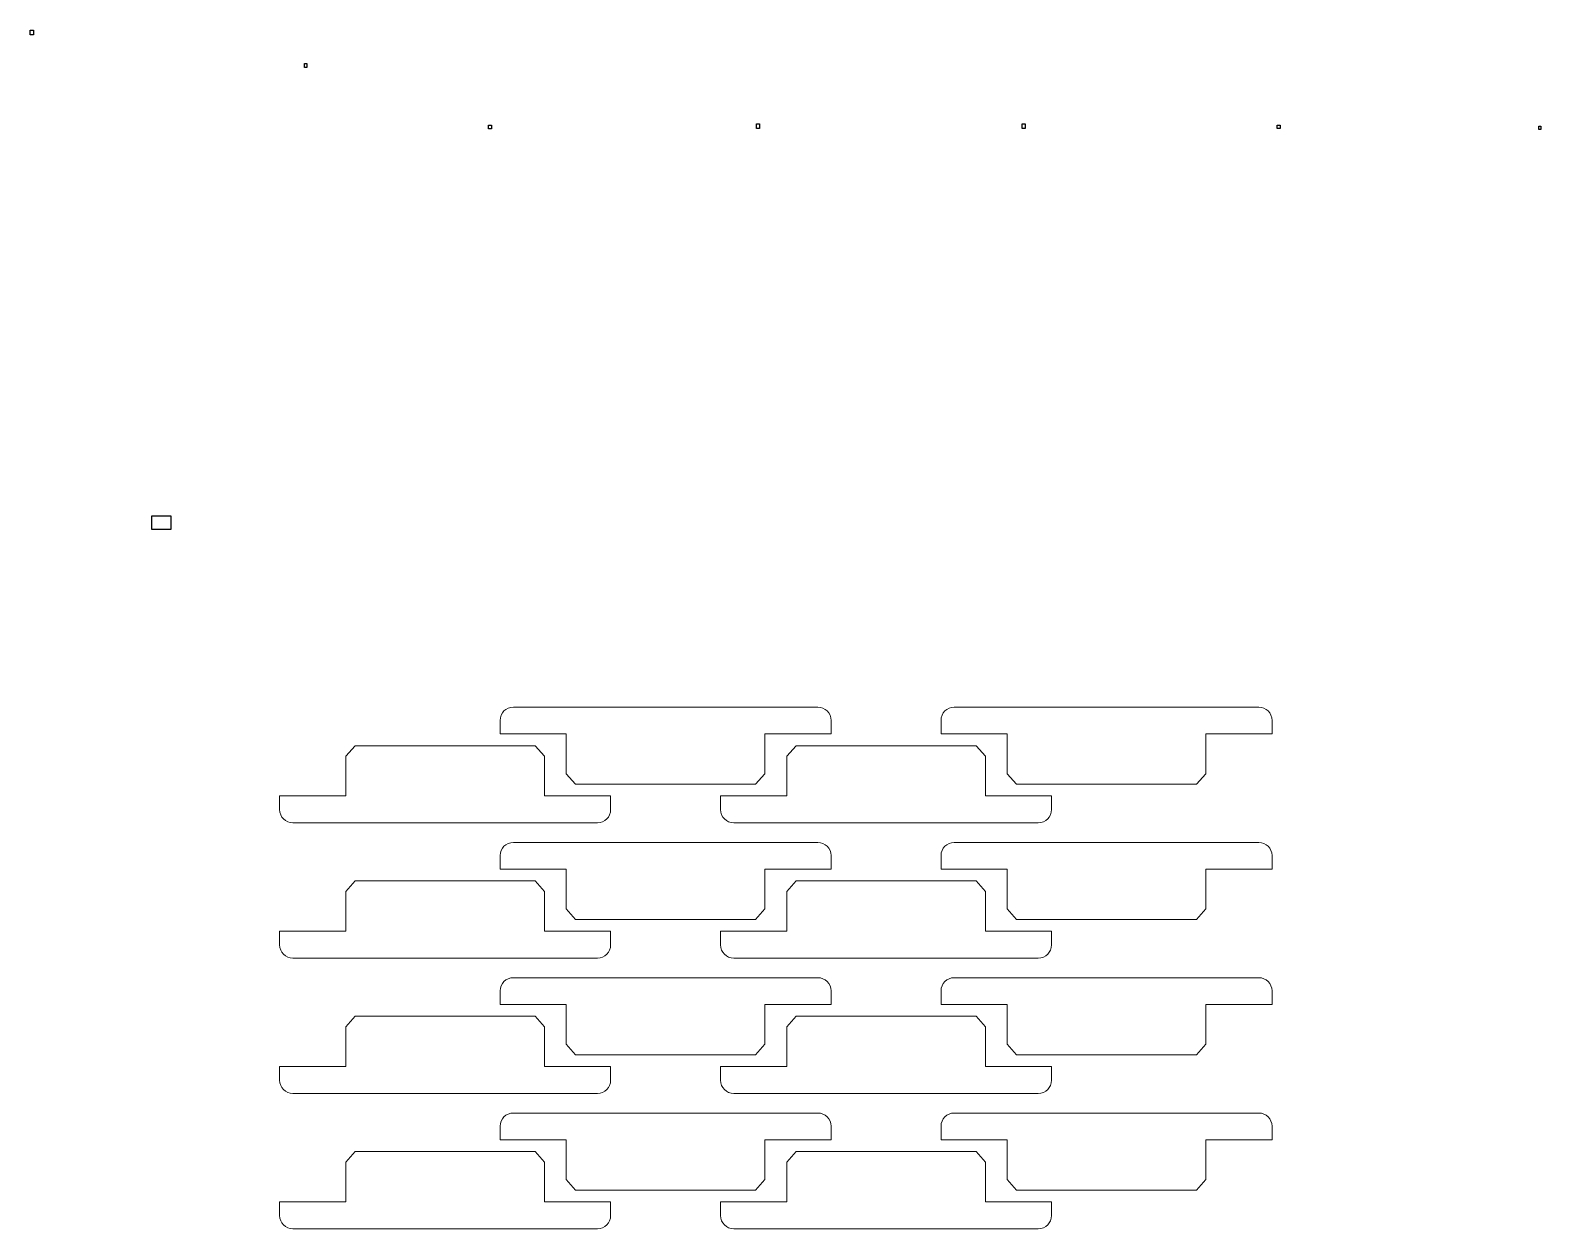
# Model space of a CAD drawing. Header units: millimetres. Extents: x -497 to 476, y -462 to 475.
# Drawn here: x 341.6 to 455.7, y 217 to 307.5 of the extents above; entities that cross this region are included whole.
import ezdxf

# ---------------------------------------------------------------- set-up
doc = ezdxf.new("R2010")
doc.units = ezdxf.units.MM
doc.header["$MEASUREMENT"] = 0
doc.header["$XCLIPFRAME"] = 0
doc.layers.add('layer 1', color=7, linetype='Continuous')
picture_1 = doc.add_image_def('image36.jpg', size_in_pixel=(7479, 5317))
picture_2 = doc.add_image_def('image37.jpg', size_in_pixel=(1323, 1851))
picture_3 = doc.add_image_def('image38.jpg', size_in_pixel=(857, 1666))
picture_4 = doc.add_image_def('image39.jpg', size_in_pixel=(1172, 1334))
picture_5 = doc.add_image_def('image40.jpg', size_in_pixel=(1158, 1792))
picture_6 = doc.add_image_def('image41.jpg', size_in_pixel=(1158, 1792))
picture_7 = doc.add_image_def('image42.jpg', size_in_pixel=(1122, 1332))
picture_8 = doc.add_image_def('image43.jpg', size_in_pixel=(761, 1307))

msp = doc.modelspace()

# ---------------------------------------------------------------- linework, layer by layer
at = {"layer": 'layer 1', "lineweight": 9}
for points in [[(378.1115, 256.4084), (377.5593, 256.4084), (377.1115, 255.9607), (377.1115, 255.4084)], [(401.1115, 256.4084), (401.1115, 256.4084), (378.1115, 256.4084), (378.1115, 256.4084)], [(402.1115, 255.4084), (402.1115, 255.9607), (401.6638, 256.4084), (401.1115, 256.4084)], [(411.4174, 256.4084), (410.8652, 256.4084), (410.4174, 255.9607), (410.4174, 255.4084)], [(434.4174, 256.4084), (434.4174, 256.4084), (411.4174, 256.4084), (411.4174, 256.4084)], [(435.4174, 255.4084), (435.4174, 255.9607), (434.9697, 256.4084), (434.4174, 256.4084)], [(360.4586, 248.6651), (360.4586, 248.1128), (360.9062, 247.6651), (361.4585, 247.6651)], [(361.4585, 247.6651), (361.4585, 247.6651), (384.4586, 247.6651), (384.4586, 247.6651)], [(384.4586, 247.6651), (385.0108, 247.6651), (385.4585, 248.1128), (385.4585, 248.6651)], [(393.7645, 248.6651), (393.7645, 248.1128), (394.2122, 247.6651), (394.7644, 247.6651)], [(394.7644, 247.6651), (394.7644, 247.6651), (417.7645, 247.6651), (417.7645, 247.6651)], [(417.7645, 247.6651), (418.3167, 247.6651), (418.7644, 248.1128), (418.7644, 248.6651)], [(378.1115, 246.1878), (377.5593, 246.1878), (377.1115, 245.7401), (377.1115, 245.1879)], [(401.1115, 246.1878), (401.1115, 246.1878), (378.1115, 246.1878), (378.1115, 246.1878)], [(402.1115, 245.1879), (402.1115, 245.7401), (401.6638, 246.1878), (401.1115, 246.1878)], [(411.4174, 246.1878), (410.8652, 246.1878), (410.4174, 245.7401), (410.4174, 245.1879)], [(434.4174, 246.1878), (434.4174, 246.1878), (411.4174, 246.1878), (411.4174, 246.1878)], [(435.4174, 245.1879), (435.4174, 245.7401), (434.9697, 246.1878), (434.4174, 246.1878)], [(360.4586, 238.4445), (360.4586, 237.8923), (360.9062, 237.4446), (361.4585, 237.4446)], [(361.4585, 237.4446), (361.4585, 237.4446), (384.4586, 237.4446), (384.4586, 237.4446)], [(384.4586, 237.4446), (385.0108, 237.4446), (385.4585, 237.8923), (385.4585, 238.4445)], [(393.7645, 238.4445), (393.7645, 237.8923), (394.2122, 237.4446), (394.7644, 237.4446)], [(394.7644, 237.4446), (394.7644, 237.4446), (417.7645, 237.4446), (417.7645, 237.4446)], [(417.7645, 237.4446), (418.3167, 237.4446), (418.7644, 237.8923), (418.7644, 238.4445)], [(378.1115, 235.9673), (377.5593, 235.9673), (377.1115, 235.5195), (377.1115, 234.9673)], [(401.1115, 235.9673), (401.1115, 235.9673), (378.1115, 235.9673), (378.1115, 235.9673)], [(402.1115, 234.9673), (402.1115, 235.5195), (401.6638, 235.9673), (401.1115, 235.9673)], [(411.4174, 235.9673), (410.8652, 235.9673), (410.4174, 235.5195), (410.4174, 234.9673)], [(434.4174, 235.9673), (434.4174, 235.9673), (411.4174, 235.9673), (411.4174, 235.9673)], [(435.4174, 234.9673), (435.4174, 235.5195), (434.9697, 235.9673), (434.4174, 235.9673)], [(360.4586, 228.224), (360.4586, 227.6717), (360.9063, 227.224), (361.4585, 227.224)], [(384.4586, 227.224), (385.0108, 227.224), (385.4585, 227.6717), (385.4585, 228.224)], [(393.7645, 228.224), (393.7645, 227.6717), (394.2122, 227.224), (394.7645, 227.224)], [(417.7645, 227.224), (418.3167, 227.224), (418.7645, 227.6717), (418.7645, 228.224)], [(361.4585, 227.224), (361.4585, 227.224), (384.4586, 227.224), (384.4586, 227.224)], [(394.7645, 227.224), (394.7645, 227.224), (417.7645, 227.224), (417.7645, 227.224)], [(378.1115, 225.7467), (377.5593, 225.7467), (377.1115, 225.299), (377.1115, 224.7467)], [(401.1115, 225.7467), (401.1115, 225.7467), (378.1115, 225.7467), (378.1115, 225.7467)], [(402.1115, 224.7467), (402.1115, 225.299), (401.6638, 225.7467), (401.1115, 225.7467)], [(411.4174, 225.7467), (410.8652, 225.7467), (410.4174, 225.299), (410.4174, 224.7467)], [(434.4174, 225.7467), (434.4174, 225.7467), (411.4174, 225.7467), (411.4174, 225.7467)], [(435.4174, 224.7467), (435.4174, 225.299), (434.9697, 225.7467), (434.4174, 225.7467)], [(360.4586, 218.0034), (360.4586, 217.4511), (360.9063, 217.0034), (361.4585, 217.0034)], [(384.4586, 217.0034), (385.0108, 217.0034), (385.4585, 217.4511), (385.4585, 218.0034)], [(393.7645, 218.0034), (393.7645, 217.4511), (394.2122, 217.0034), (394.7645, 217.0034)], [(417.7645, 217.0034), (418.3167, 217.0034), (418.7645, 217.4511), (418.7645, 218.0034)], [(361.4585, 217.0034), (361.4585, 217.0034), (384.4586, 217.0034), (384.4586, 217.0034)], [(394.7645, 217.0034), (394.7645, 217.0034), (417.7645, 217.0034), (417.7645, 217.0034)]]:
    msp.add_open_spline(points, degree=3, dxfattribs=at)
for points, knots in [([(377.1115, 255.4084), (377.1115, 255.4084), (377.1115, 254.3796), (377.1115, 254.3796), (377.1115, 254.3796), (377.1115, 254.3796), (382.1115, 254.3796), (382.1115, 254.3796)], [0, 0, 0, 0, 0.33333333, 0.33333333, 0.33333333, 0.33333333, 1, 1, 1, 1]), ([(382.1115, 254.3796), (382.1115, 254.3796), (382.1115, 251.3795), (382.1115, 251.3795), (382.1115, 251.3795), (382.1115, 251.3795), (382.8115, 250.5795), (382.8115, 250.5795), (382.8115, 250.5795), (382.8115, 250.5795), (396.4115, 250.5795), (396.4115, 250.5795), (396.4115, 250.5795), (396.4115, 250.5795), (397.1115, 251.3795), (397.1115, 251.3795), (397.1115, 251.3795), (397.1115, 251.3795), (397.1115, 254.3796), (397.1115, 254.3796), (397.1115, 254.3796), (397.1115, 254.3796), (402.1115, 254.3796), (402.1115, 254.3796), (402.1115, 254.3796), (402.1115, 254.3796), (402.1115, 255.4084), (402.1115, 255.4084)], [0, 0, 0, 0, 0.125, 0.125, 0.125, 0.125, 0.25, 0.25, 0.25, 0.25, 0.375, 0.375, 0.375, 0.375, 0.5, 0.5, 0.5, 0.5, 0.625, 0.625, 0.625, 0.625, 0.75, 0.75, 0.75, 0.75, 1, 1, 1, 1]), ([(410.4174, 255.4084), (410.4174, 255.4084), (410.4174, 254.3796), (410.4174, 254.3796), (410.4174, 254.3796), (410.4174, 254.3796), (415.4174, 254.3796), (415.4174, 254.3796)], [0, 0, 0, 0, 0.33333333, 0.33333333, 0.33333333, 0.33333333, 1, 1, 1, 1]), ([(415.4174, 254.3796), (415.4174, 254.3796), (415.4174, 251.3795), (415.4174, 251.3795), (415.4174, 251.3795), (415.4174, 251.3795), (416.1174, 250.5795), (416.1174, 250.5795), (416.1174, 250.5795), (416.1174, 250.5795), (429.7174, 250.5795), (429.7174, 250.5795), (429.7174, 250.5795), (429.7174, 250.5795), (430.4174, 251.3795), (430.4174, 251.3795), (430.4174, 251.3795), (430.4174, 251.3795), (430.4174, 254.3796), (430.4174, 254.3796), (430.4174, 254.3796), (430.4174, 254.3796), (435.4174, 254.3796), (435.4174, 254.3796), (435.4174, 254.3796), (435.4174, 254.3796), (435.4174, 255.4084), (435.4174, 255.4084)], [0, 0, 0, 0, 0.125, 0.125, 0.125, 0.125, 0.25, 0.25, 0.25, 0.25, 0.375, 0.375, 0.375, 0.375, 0.5, 0.5, 0.5, 0.5, 0.625, 0.625, 0.625, 0.625, 0.75, 0.75, 0.75, 0.75, 1, 1, 1, 1]), ([(380.4585, 249.6939), (380.4585, 249.6939), (380.4585, 252.694), (380.4585, 252.694), (380.4585, 252.694), (380.4585, 252.694), (379.7585, 253.494), (379.7585, 253.494), (379.7585, 253.494), (379.7585, 253.494), (366.1585, 253.494), (366.1585, 253.494), (366.1585, 253.494), (366.1585, 253.494), (365.4586, 252.694), (365.4586, 252.694), (365.4586, 252.694), (365.4586, 252.694), (365.4586, 249.6939), (365.4586, 249.6939), (365.4586, 249.6939), (365.4586, 249.6939), (360.4586, 249.6939), (360.4586, 249.6939), (360.4586, 249.6939), (360.4586, 249.6939), (360.4586, 248.6651), (360.4586, 248.6651)], [0, 0, 0, 0, 0.125, 0.125, 0.125, 0.125, 0.25, 0.25, 0.25, 0.25, 0.375, 0.375, 0.375, 0.375, 0.5, 0.5, 0.5, 0.5, 0.625, 0.625, 0.625, 0.625, 0.75, 0.75, 0.75, 0.75, 1, 1, 1, 1]), ([(413.7644, 249.6939), (413.7644, 249.6939), (413.7644, 252.694), (413.7644, 252.694), (413.7644, 252.694), (413.7644, 252.694), (413.0645, 253.494), (413.0645, 253.494), (413.0645, 253.494), (413.0645, 253.494), (399.4645, 253.494), (399.4645, 253.494), (399.4645, 253.494), (399.4645, 253.494), (398.7645, 252.694), (398.7645, 252.694), (398.7645, 252.694), (398.7645, 252.694), (398.7645, 249.6939), (398.7645, 249.6939), (398.7645, 249.6939), (398.7645, 249.6939), (393.7645, 249.6939), (393.7645, 249.6939), (393.7645, 249.6939), (393.7645, 249.6939), (393.7645, 248.6651), (393.7645, 248.6651)], [0, 0, 0, 0, 0.125, 0.125, 0.125, 0.125, 0.25, 0.25, 0.25, 0.25, 0.375, 0.375, 0.375, 0.375, 0.5, 0.5, 0.5, 0.5, 0.625, 0.625, 0.625, 0.625, 0.75, 0.75, 0.75, 0.75, 1, 1, 1, 1]), ([(385.4585, 248.6651), (385.4585, 248.6651), (385.4585, 249.6939), (385.4585, 249.6939), (385.4585, 249.6939), (385.4585, 249.6939), (380.4585, 249.6939), (380.4585, 249.6939)], [0, 0, 0, 0, 0.33333333, 0.33333333, 0.33333333, 0.33333333, 1, 1, 1, 1]), ([(418.7644, 248.6651), (418.7644, 248.6651), (418.7644, 249.6939), (418.7644, 249.6939), (418.7644, 249.6939), (418.7644, 249.6939), (413.7644, 249.6939), (413.7644, 249.6939)], [0, 0, 0, 0, 0.33333333, 0.33333333, 0.33333333, 0.33333333, 1, 1, 1, 1]), ([(377.1115, 245.1879), (377.1115, 245.1879), (377.1115, 244.159), (377.1115, 244.159), (377.1115, 244.159), (377.1115, 244.159), (382.1115, 244.159), (382.1115, 244.159)], [0, 0, 0, 0, 0.33333333, 0.33333333, 0.33333333, 0.33333333, 1, 1, 1, 1]), ([(382.1115, 244.159), (382.1115, 244.159), (382.1115, 241.159), (382.1115, 241.159), (382.1115, 241.159), (382.1115, 241.159), (382.8115, 240.359), (382.8115, 240.359), (382.8115, 240.359), (382.8115, 240.359), (396.4115, 240.359), (396.4115, 240.359), (396.4115, 240.359), (396.4115, 240.359), (397.1115, 241.159), (397.1115, 241.159), (397.1115, 241.159), (397.1115, 241.159), (397.1115, 244.159), (397.1115, 244.159), (397.1115, 244.159), (397.1115, 244.159), (402.1115, 244.159), (402.1115, 244.159), (402.1115, 244.159), (402.1115, 244.159), (402.1115, 245.1879), (402.1115, 245.1879)], [0, 0, 0, 0, 0.125, 0.125, 0.125, 0.125, 0.25, 0.25, 0.25, 0.25, 0.375, 0.375, 0.375, 0.375, 0.5, 0.5, 0.5, 0.5, 0.625, 0.625, 0.625, 0.625, 0.75, 0.75, 0.75, 0.75, 1, 1, 1, 1]), ([(410.4174, 245.1879), (410.4174, 245.1879), (410.4174, 244.159), (410.4174, 244.159), (410.4174, 244.159), (410.4174, 244.159), (415.4174, 244.159), (415.4174, 244.159)], [0, 0, 0, 0, 0.33333333, 0.33333333, 0.33333333, 0.33333333, 1, 1, 1, 1]), ([(415.4174, 244.159), (415.4174, 244.159), (415.4174, 241.159), (415.4174, 241.159), (415.4174, 241.159), (415.4174, 241.159), (416.1174, 240.359), (416.1174, 240.359), (416.1174, 240.359), (416.1174, 240.359), (429.7174, 240.359), (429.7174, 240.359), (429.7174, 240.359), (429.7174, 240.359), (430.4174, 241.159), (430.4174, 241.159), (430.4174, 241.159), (430.4174, 241.159), (430.4174, 244.159), (430.4174, 244.159), (430.4174, 244.159), (430.4174, 244.159), (435.4174, 244.159), (435.4174, 244.159), (435.4174, 244.159), (435.4174, 244.159), (435.4174, 245.1879), (435.4174, 245.1879)], [0, 0, 0, 0, 0.125, 0.125, 0.125, 0.125, 0.25, 0.25, 0.25, 0.25, 0.375, 0.375, 0.375, 0.375, 0.5, 0.5, 0.5, 0.5, 0.625, 0.625, 0.625, 0.625, 0.75, 0.75, 0.75, 0.75, 1, 1, 1, 1]), ([(380.4585, 239.4734), (380.4585, 239.4734), (380.4585, 242.4734), (380.4585, 242.4734), (380.4585, 242.4734), (380.4585, 242.4734), (379.7585, 243.2734), (379.7585, 243.2734), (379.7585, 243.2734), (379.7585, 243.2734), (366.1585, 243.2734), (366.1585, 243.2734), (366.1585, 243.2734), (366.1585, 243.2734), (365.4586, 242.4734), (365.4586, 242.4734), (365.4586, 242.4734), (365.4586, 242.4734), (365.4586, 239.4734), (365.4586, 239.4734), (365.4586, 239.4734), (365.4586, 239.4734), (360.4586, 239.4734), (360.4586, 239.4734), (360.4586, 239.4734), (360.4586, 239.4734), (360.4586, 238.4445), (360.4586, 238.4445)], [0, 0, 0, 0, 0.125, 0.125, 0.125, 0.125, 0.25, 0.25, 0.25, 0.25, 0.375, 0.375, 0.375, 0.375, 0.5, 0.5, 0.5, 0.5, 0.625, 0.625, 0.625, 0.625, 0.75, 0.75, 0.75, 0.75, 1, 1, 1, 1]), ([(413.7644, 239.4734), (413.7644, 239.4734), (413.7644, 242.4734), (413.7644, 242.4734), (413.7644, 242.4734), (413.7644, 242.4734), (413.0645, 243.2734), (413.0645, 243.2734), (413.0645, 243.2734), (413.0645, 243.2734), (399.4645, 243.2734), (399.4645, 243.2734), (399.4645, 243.2734), (399.4645, 243.2734), (398.7645, 242.4734), (398.7645, 242.4734), (398.7645, 242.4734), (398.7645, 242.4734), (398.7645, 239.4734), (398.7645, 239.4734), (398.7645, 239.4734), (398.7645, 239.4734), (393.7645, 239.4734), (393.7645, 239.4734), (393.7645, 239.4734), (393.7645, 239.4734), (393.7645, 238.4445), (393.7645, 238.4445)], [0, 0, 0, 0, 0.125, 0.125, 0.125, 0.125, 0.25, 0.25, 0.25, 0.25, 0.375, 0.375, 0.375, 0.375, 0.5, 0.5, 0.5, 0.5, 0.625, 0.625, 0.625, 0.625, 0.75, 0.75, 0.75, 0.75, 1, 1, 1, 1]), ([(385.4585, 238.4445), (385.4585, 238.4445), (385.4585, 239.4734), (385.4585, 239.4734), (385.4585, 239.4734), (385.4585, 239.4734), (380.4585, 239.4734), (380.4585, 239.4734)], [0, 0, 0, 0, 0.33333333, 0.33333333, 0.33333333, 0.33333333, 1, 1, 1, 1]), ([(418.7644, 238.4445), (418.7644, 238.4445), (418.7644, 239.4734), (418.7644, 239.4734), (418.7644, 239.4734), (418.7644, 239.4734), (413.7644, 239.4734), (413.7644, 239.4734)], [0, 0, 0, 0, 0.33333333, 0.33333333, 0.33333333, 0.33333333, 1, 1, 1, 1]), ([(377.1115, 234.9673), (377.1115, 234.9673), (377.1115, 233.9384), (377.1115, 233.9384), (377.1115, 233.9384), (377.1115, 233.9384), (382.1115, 233.9384), (382.1115, 233.9384)], [0, 0, 0, 0, 0.33333333, 0.33333333, 0.33333333, 0.33333333, 1, 1, 1, 1]), ([(382.1115, 233.9384), (382.1115, 233.9384), (382.1115, 230.9384), (382.1115, 230.9384), (382.1115, 230.9384), (382.1115, 230.9384), (382.8115, 230.1384), (382.8115, 230.1384), (382.8115, 230.1384), (382.8115, 230.1384), (396.4115, 230.1384), (396.4115, 230.1384), (396.4115, 230.1384), (396.4115, 230.1384), (397.1115, 230.9384), (397.1115, 230.9384), (397.1115, 230.9384), (397.1115, 230.9384), (397.1115, 233.9384), (397.1115, 233.9384), (397.1115, 233.9384), (397.1115, 233.9384), (402.1115, 233.9384), (402.1115, 233.9384), (402.1115, 233.9384), (402.1115, 233.9384), (402.1115, 234.9673), (402.1115, 234.9673)], [0, 0, 0, 0, 0.125, 0.125, 0.125, 0.125, 0.25, 0.25, 0.25, 0.25, 0.375, 0.375, 0.375, 0.375, 0.5, 0.5, 0.5, 0.5, 0.625, 0.625, 0.625, 0.625, 0.75, 0.75, 0.75, 0.75, 1, 1, 1, 1]), ([(410.4174, 234.9673), (410.4174, 234.9673), (410.4174, 233.9384), (410.4174, 233.9384), (410.4174, 233.9384), (410.4174, 233.9384), (415.4175, 233.9384), (415.4175, 233.9384)], [0, 0, 0, 0, 0.33333333, 0.33333333, 0.33333333, 0.33333333, 1, 1, 1, 1]), ([(415.4175, 233.9384), (415.4175, 233.9384), (415.4175, 230.9384), (415.4175, 230.9384), (415.4175, 230.9384), (415.4175, 230.9384), (416.1174, 230.1384), (416.1174, 230.1384), (416.1174, 230.1384), (416.1174, 230.1384), (429.7174, 230.1384), (429.7174, 230.1384), (429.7174, 230.1384), (429.7174, 230.1384), (430.4174, 230.9384), (430.4174, 230.9384), (430.4174, 230.9384), (430.4174, 230.9384), (430.4174, 233.9384), (430.4174, 233.9384), (430.4174, 233.9384), (430.4174, 233.9384), (435.4174, 233.9384), (435.4174, 233.9384), (435.4174, 233.9384), (435.4174, 233.9384), (435.4174, 234.9673), (435.4174, 234.9673)], [0, 0, 0, 0, 0.125, 0.125, 0.125, 0.125, 0.25, 0.25, 0.25, 0.25, 0.375, 0.375, 0.375, 0.375, 0.5, 0.5, 0.5, 0.5, 0.625, 0.625, 0.625, 0.625, 0.75, 0.75, 0.75, 0.75, 1, 1, 1, 1]), ([(380.4586, 229.2528), (380.4586, 229.2528), (380.4586, 232.2528), (380.4586, 232.2528), (380.4586, 232.2528), (380.4586, 232.2528), (379.7585, 233.0528), (379.7585, 233.0528), (379.7585, 233.0528), (379.7585, 233.0528), (366.1586, 233.0528), (366.1586, 233.0528), (366.1586, 233.0528), (366.1586, 233.0528), (365.4586, 232.2528), (365.4586, 232.2528), (365.4586, 232.2528), (365.4586, 232.2528), (365.4586, 229.2528), (365.4586, 229.2528), (365.4586, 229.2528), (365.4586, 229.2528), (360.4586, 229.2528), (360.4586, 229.2528), (360.4586, 229.2528), (360.4586, 229.2528), (360.4586, 228.224), (360.4586, 228.224)], [0, 0, 0, 0, 0.125, 0.125, 0.125, 0.125, 0.25, 0.25, 0.25, 0.25, 0.375, 0.375, 0.375, 0.375, 0.5, 0.5, 0.5, 0.5, 0.625, 0.625, 0.625, 0.625, 0.75, 0.75, 0.75, 0.75, 1, 1, 1, 1]), ([(413.7645, 229.2528), (413.7645, 229.2528), (413.7645, 232.2528), (413.7645, 232.2528), (413.7645, 232.2528), (413.7645, 232.2528), (413.0645, 233.0528), (413.0645, 233.0528), (413.0645, 233.0528), (413.0645, 233.0528), (399.4645, 233.0528), (399.4645, 233.0528), (399.4645, 233.0528), (399.4645, 233.0528), (398.7645, 232.2528), (398.7645, 232.2528), (398.7645, 232.2528), (398.7645, 232.2528), (398.7645, 229.2528), (398.7645, 229.2528), (398.7645, 229.2528), (398.7645, 229.2528), (393.7645, 229.2528), (393.7645, 229.2528), (393.7645, 229.2528), (393.7645, 229.2528), (393.7645, 228.224), (393.7645, 228.224)], [0, 0, 0, 0, 0.125, 0.125, 0.125, 0.125, 0.25, 0.25, 0.25, 0.25, 0.375, 0.375, 0.375, 0.375, 0.5, 0.5, 0.5, 0.5, 0.625, 0.625, 0.625, 0.625, 0.75, 0.75, 0.75, 0.75, 1, 1, 1, 1]), ([(385.4585, 228.224), (385.4585, 228.224), (385.4585, 229.2528), (385.4585, 229.2528), (385.4585, 229.2528), (385.4585, 229.2528), (380.4586, 229.2528), (380.4586, 229.2528)], [0, 0, 0, 0, 0.33333333, 0.33333333, 0.33333333, 0.33333333, 1, 1, 1, 1]), ([(418.7645, 228.224), (418.7645, 228.224), (418.7645, 229.2528), (418.7645, 229.2528), (418.7645, 229.2528), (418.7645, 229.2528), (413.7645, 229.2528), (413.7645, 229.2528)], [0, 0, 0, 0, 0.33333333, 0.33333333, 0.33333333, 0.33333333, 1, 1, 1, 1]), ([(377.1115, 224.7467), (377.1115, 224.7467), (377.1115, 223.7179), (377.1115, 223.7179), (377.1115, 223.7179), (377.1115, 223.7179), (382.1115, 223.7179), (382.1115, 223.7179)], [0, 0, 0, 0, 0.33333333, 0.33333333, 0.33333333, 0.33333333, 1, 1, 1, 1]), ([(382.1115, 223.7179), (382.1115, 223.7179), (382.1115, 220.7178), (382.1115, 220.7178), (382.1115, 220.7178), (382.1115, 220.7178), (382.8115, 219.9178), (382.8115, 219.9178), (382.8115, 219.9178), (382.8115, 219.9178), (396.4115, 219.9178), (396.4115, 219.9178), (396.4115, 219.9178), (396.4115, 219.9178), (397.1115, 220.7178), (397.1115, 220.7178), (397.1115, 220.7178), (397.1115, 220.7178), (397.1115, 223.7179), (397.1115, 223.7179), (397.1115, 223.7179), (397.1115, 223.7179), (402.1115, 223.7179), (402.1115, 223.7179), (402.1115, 223.7179), (402.1115, 223.7179), (402.1115, 224.7467), (402.1115, 224.7467)], [0, 0, 0, 0, 0.125, 0.125, 0.125, 0.125, 0.25, 0.25, 0.25, 0.25, 0.375, 0.375, 0.375, 0.375, 0.5, 0.5, 0.5, 0.5, 0.625, 0.625, 0.625, 0.625, 0.75, 0.75, 0.75, 0.75, 1, 1, 1, 1]), ([(410.4174, 224.7467), (410.4174, 224.7467), (410.4174, 223.7179), (410.4174, 223.7179), (410.4174, 223.7179), (410.4174, 223.7179), (415.4175, 223.7179), (415.4175, 223.7179)], [0, 0, 0, 0, 0.33333333, 0.33333333, 0.33333333, 0.33333333, 1, 1, 1, 1]), ([(415.4175, 223.7179), (415.4175, 223.7179), (415.4175, 220.7178), (415.4175, 220.7178), (415.4175, 220.7178), (415.4175, 220.7178), (416.1174, 219.9178), (416.1174, 219.9178), (416.1174, 219.9178), (416.1174, 219.9178), (429.7174, 219.9178), (429.7174, 219.9178), (429.7174, 219.9178), (429.7174, 219.9178), (430.4174, 220.7178), (430.4174, 220.7178), (430.4174, 220.7178), (430.4174, 220.7178), (430.4174, 223.7179), (430.4174, 223.7179), (430.4174, 223.7179), (430.4174, 223.7179), (435.4174, 223.7179), (435.4174, 223.7179), (435.4174, 223.7179), (435.4174, 223.7179), (435.4174, 224.7467), (435.4174, 224.7467)], [0, 0, 0, 0, 0.125, 0.125, 0.125, 0.125, 0.25, 0.25, 0.25, 0.25, 0.375, 0.375, 0.375, 0.375, 0.5, 0.5, 0.5, 0.5, 0.625, 0.625, 0.625, 0.625, 0.75, 0.75, 0.75, 0.75, 1, 1, 1, 1]), ([(380.4586, 219.0322), (380.4586, 219.0322), (380.4586, 222.0323), (380.4586, 222.0323), (380.4586, 222.0323), (380.4586, 222.0323), (379.7585, 222.8323), (379.7585, 222.8323), (379.7585, 222.8323), (379.7585, 222.8323), (366.1586, 222.8323), (366.1586, 222.8323), (366.1586, 222.8323), (366.1586, 222.8323), (365.4586, 222.0323), (365.4586, 222.0323), (365.4586, 222.0323), (365.4586, 222.0323), (365.4586, 219.0322), (365.4586, 219.0322), (365.4586, 219.0322), (365.4586, 219.0322), (360.4586, 219.0322), (360.4586, 219.0322), (360.4586, 219.0322), (360.4586, 219.0322), (360.4586, 218.0034), (360.4586, 218.0034)], [0, 0, 0, 0, 0.125, 0.125, 0.125, 0.125, 0.25, 0.25, 0.25, 0.25, 0.375, 0.375, 0.375, 0.375, 0.5, 0.5, 0.5, 0.5, 0.625, 0.625, 0.625, 0.625, 0.75, 0.75, 0.75, 0.75, 1, 1, 1, 1]), ([(413.7645, 219.0322), (413.7645, 219.0322), (413.7645, 222.0323), (413.7645, 222.0323), (413.7645, 222.0323), (413.7645, 222.0323), (413.0645, 222.8323), (413.0645, 222.8323), (413.0645, 222.8323), (413.0645, 222.8323), (399.4645, 222.8323), (399.4645, 222.8323), (399.4645, 222.8323), (399.4645, 222.8323), (398.7645, 222.0323), (398.7645, 222.0323), (398.7645, 222.0323), (398.7645, 222.0323), (398.7645, 219.0322), (398.7645, 219.0322), (398.7645, 219.0322), (398.7645, 219.0322), (393.7645, 219.0322), (393.7645, 219.0322), (393.7645, 219.0322), (393.7645, 219.0322), (393.7645, 218.0034), (393.7645, 218.0034)], [0, 0, 0, 0, 0.125, 0.125, 0.125, 0.125, 0.25, 0.25, 0.25, 0.25, 0.375, 0.375, 0.375, 0.375, 0.5, 0.5, 0.5, 0.5, 0.625, 0.625, 0.625, 0.625, 0.75, 0.75, 0.75, 0.75, 1, 1, 1, 1]), ([(385.4585, 218.0034), (385.4585, 218.0034), (385.4585, 219.0322), (385.4585, 219.0322), (385.4585, 219.0322), (385.4585, 219.0322), (380.4586, 219.0322), (380.4586, 219.0322)], [0, 0, 0, 0, 0.33333333, 0.33333333, 0.33333333, 0.33333333, 1, 1, 1, 1]), ([(418.7645, 218.0034), (418.7645, 218.0034), (418.7645, 219.0322), (418.7645, 219.0322), (418.7645, 219.0322), (418.7645, 219.0322), (413.7645, 219.0322), (413.7645, 219.0322)], [0, 0, 0, 0, 0.33333333, 0.33333333, 0.33333333, 0.33333333, 1, 1, 1, 1])]:
    msp.add_open_spline(points, degree=3, knots=knots, dxfattribs=at)

# ---------------------------------------------------------------- pictures from other files: only their frames are drawn
at = {"layer": 'layer 1'}
image = msp.add_image(picture_2, insert=(336.9309, 285.8039), size_in_units=(18.375, 25.7083), dxfattribs=at)
image.set_boundary_path([(336.931, 285.804), (355.314, 311.52)])
image.dxf.flags = 3
image = msp.add_image(picture_3, insert=(357.3776, 285.8676), size_in_units=(11.9028, 23.1389), dxfattribs=at)
image.set_boundary_path([(357.378, 285.868), (369.283, 309.012)])
image.dxf.flags = 3
image = msp.add_image(picture_4, insert=(371.0618, 285.8039), size_in_units=(16.2778, 18.5278), dxfattribs=at)
image.set_boundary_path([(371.062, 285.804), (387.349, 304.345)])
image.dxf.flags = 3
image = msp.add_image(picture_5, insert=(391.0324, 279.4542), size_in_units=(16.0833, 24.8889), dxfattribs=at)
image.set_boundary_path([(391.032, 279.454), (407.129, 304.345)])
image.dxf.flags = 3
image = msp.add_image(picture_6, insert=(410.8441, 279.4542), size_in_units=(16.0833, 24.8889), dxfattribs=at)
image.set_boundary_path([(410.844, 279.454), (426.941, 304.345)])
image.dxf.flags = 3
image = msp.add_image(picture_7, insert=(429.8303, 285.8359), size_in_units=(15.5833, 18.5), dxfattribs=at)
image.set_boundary_path([(429.83, 285.836), (445.419, 304.345)])
image.dxf.flags = 3
image = msp.add_image(picture_8, insert=(449.3248, 286.1215), size_in_units=(10.5694, 18.1528), dxfattribs=at)
image.set_boundary_path([(449.325, 286.122), (459.897, 304.282)])
image.dxf.flags = 3
image = msp.add_image(picture_1, insert=(345.9947, 199.7818), size_in_units=(103.875, 73.8472), dxfattribs=at)
image.set_boundary_path([(345.995, 199.782), (449.881, 273.63)])
image.dxf.flags = 3

doc.saveas('drawing.dxf')
